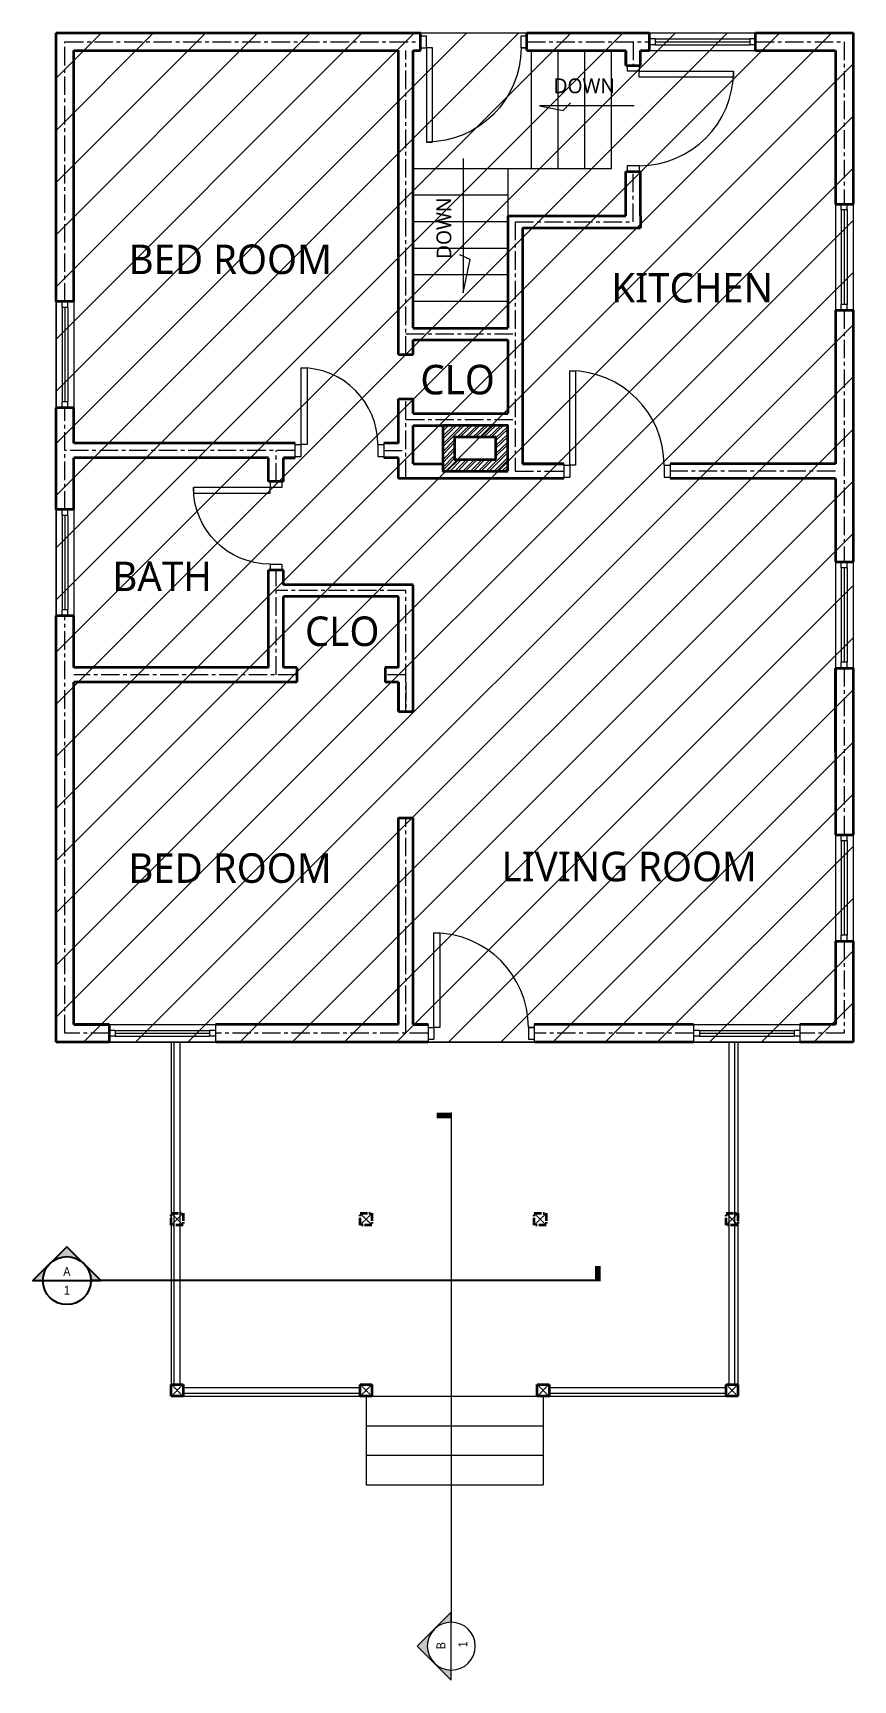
# Model space of a CAD drawing. Header units: inches. Extents: x -562 to 8953, y -6490 to -2066.
# Drawn here: x 6155 to 6433, y -3670 to -3111 of the extents above; entities that cross this region are included whole.
import ezdxf
from ezdxf.enums import TextEntityAlignment as Align

# ---------------------------------------------------------------- set-up
doc = ezdxf.new("R2010")
doc.units = ezdxf.units.IN
doc.header["$MEASUREMENT"] = 0
doc.linetypes.add('CENTER', pattern=[2, 1.25, -0.25, 0.25, -0.25])
for name, color, linetype, lineweight in [('cen', 10, 'CENTER', 9), ('DIM', 1, 'Continuous', 9), ('exsist building view line', 8, 'Continuous', 13), ('wall', 70, 'Continuous', 35), ('wall view line', 70, 'Continuous', 13), ('window', 160, 'Continuous', 13), ('wood', 40, 'Continuous', 9)]:
    doc.layers.add(name, color=color, linetype=linetype, lineweight=lineweight)
doc.layers.add('HA', color=7, linetype='Continuous', lineweight=0, true_color=0x999999)
doc.layers.add('RCP-MRKR', color=2, linetype='Continuous')
doc.styles.add('ARCH-D', font='arch-d.shx', dxfattribs={"width": 0.9})

# ---------------------------------------------------------------- blocks, each defined once
blk = doc.blocks.new('door36')
at = {"layer": 'wood', "color": 252, "true_color": 0x939598}
for p, q in [((2, 5), (2, 37)), ((2, 37), (4, 37)), ((4, 37), (4, 5)), ((0, 6), (0, 0)), ((36, 6), (36, 0)), ((0, 5), (2, 5)), ((0, 5), (2, 5)), ((0, 1), (2, 1)), ((2, 5), (2, 1)), ((4, 5), (2, 5)), ((34, 5), (36, 5)), ((36, 5), (34, 5)), ((34, 5), (34, 1)), ((34, 1), (36, 1))]:
    blk.add_line(p, q, dxfattribs=at)
blk.add_arc((2, 5), 32, 0, 90, dxfattribs=at)
blk = doc.blocks.new('window')
at = {"layer": 'window', "color": 252, "true_color": 0x939598}
for p, q in [((0, 6), (0, 0)), ((0, 6), (36, 6)), ((36, 6), (36, 0)), ((2, 4), (0, 4)), ((2, 2), (0, 2)), ((0, 0), (36, 0)), ((2, 4), (2, 2)), ((2, 4), (34, 4)), ((2, 3), (34, 3)), ((2, 2), (34, 2)), ((34, 4), (34, 2)), ((36, 4), (34, 4)), ((36, 2), (34, 2))]:
    blk.add_line(p, q, dxfattribs=at)
blk = doc.blocks.new('small door')
at = {"layer": 'wood', "color": 252, "true_color": 0x939598}
for p, q in [((2, 4.5), (2, 36.5)), ((2, 36.5), (4, 36.5)), ((4, 36.5), (4, 4.5)), ((0, 5), (0, 0)), ((0, 4.5), (2, 4.5)), ((0, 0.5), (2, 0.5)), ((2, 4.5), (2, 0.5)), ((4, 4.5), (2, 4.5)), ((34, 4.5), (34, 0.5)), ((34, 4.5), (36, 4.5)), ((34, 0.5), (36, 0.5)), ((36, 5), (36, 0))]:
    blk.add_line(p, q, dxfattribs=at)
blk.add_arc((2, 4.5), 32, 0, 90, dxfattribs=at)
blk = doc.blocks.new('ddd')
at = {"layer": 'wood', "color": 252, "true_color": 0x939598}
for p, q in [((2, 4.5), (2, 30.5)), ((2, 30.5), (4, 30.5)), ((4, 30.5), (4, 4.5)), ((0, 0), (0, 5)), ((0, 4.5), (2, 4.5)), ((0, 0.5), (2, 0.5)), ((2, 0.5), (2, 4.5)), ((4, 4.5), (2, 4.5)), ((28, 4.5), (28, 0.5)), ((28, 4.5), (30, 4.5)), ((28, 0.5), (30, 0.5)), ((30, 5), (30, 0))]:
    blk.add_line(p, q, dxfattribs=at)
blk.add_arc((2, 4.5), 26, 0, 90, dxfattribs=at)
blk = doc.blocks.new('4X9 POST')
at = {"layer": 'cen', "ltscale": 0.5}
for p, q in [((2, 2), (-2, -2)), ((-2, 2), (2, -2))]:
    blk.add_line(p, q, dxfattribs=at)
at = {"layer": 'wall', "color": 2, "linetype": 'CENTER', "ltscale": 2}
for p, q in [((-2, -2), (-2, 2)), ((-2, 2), (2, 2)), ((2, 2), (2, -2)), ((2, -2), (-2, -2))]:
    blk.add_line(p, q, dxfattribs=at)
blk = doc.blocks.new('Anno_Arrow_A2')
at = {"linetype": 'ByBlock', "lineweight": -2}
h = blk.add_hatch(color=0, dxfattribs=at)
h.paths.add_polyline_path([(-1.77, 1.77), (-3.54, 0), (-2.5, 0, -0.198912)])
h.paths.add_polyline_path([(0, 3.54), (-1.77, 1.77, -0.414214), (1.77, 1.77)])
h.paths.add_polyline_path([(2.37, 1.16), (2.25, 1.1, -0.114349), (2.5, 0), (3.54, 0)])
h.paths.add_polyline_path([(1.77, 1.77, -0.082683), (2.25, 1.1), (2.37, 1.16)])
at = {"color": 0, "linetype": 'ByBlock', "lineweight": -2}
blk.add_lwpolyline([(-2.5, 0), (-3.54, 0), (0, 3.54), (3.54, 0), (2.5, 0)], dxfattribs=at)
blk = doc.blocks.new('*U257')
at = {"color": 3}
blk.add_line((-5.65, 0), (-0.254, 0), dxfattribs=at)
at = {"color": 7, "linetype": 'ByBlock', "lineweight": -2}
blk.add_line((0.254, 0), (-0.254, 0), dxfattribs=at)
at = {"color": 3, "const_width": 0.06}
blk.add_lwpolyline([(-5.621, -0.154), (-5.621, -0.002)], dxfattribs=at)
at = {"color": 4, "linetype": 'ByBlock', "lineweight": -2}
blk.add_circle((0, 0), 0.254, dxfattribs=at)
at = {"color": 3, "xscale": -0.10155603173625, "yscale": 0.10155603173625, "zscale": 0.10155603173625, "rotation": 180}
blk.add_blockref('Anno_Arrow_A2', (0, 0), dxfattribs=at)
at = {"color": 0, "linetype": 'ByBlock', "lineweight": -2, "style": 'ARCH-D', "width": 0.9}
blk.add_attdef('#', text='', height=0.0938, dxfattribs=at).set_placement((0, 0.055), align=Align.CENTER)
blk.add_attdef('SHT', text='', height=0.0938, dxfattribs=at).set_placement((0, -0.051), align=Align.TOP_CENTER)
blk = doc.blocks.new('rrr')
at = {"color": 7, "linetype": 'ByBlock', "lineweight": -2}
blk.add_line((34.92, 91.62), (34.92, 75.37), dxfattribs=at)
at = {"color": 3}
blk.add_line((34.92, -97.32), (34.92, 75.37), dxfattribs=at)
at = {"color": 3, "const_width": 1.92}
blk.add_lwpolyline([(30, -96.37), (34.87, -96.37)], dxfattribs=at)
at = {"color": 4, "linetype": 'ByBlock', "lineweight": -2}
blk.add_circle((34.92, 83.5), 8.12, dxfattribs=at)
at = {"color": 3, "xscale": 3.24979301556, "yscale": 3.24979301556, "zscale": 3.24979301556, "rotation": 90}
blk.add_blockref('Anno_Arrow_A2', (34.92, 83.5), dxfattribs=at)
at = {"color": 0, "linetype": 'ByBlock', "lineweight": -2, "style": 'ARCH-D', "width": 0.9}
blk.add_attdef('B', text='', height=3, rotation=90, dxfattribs=at).set_placement((29.91, 83.33), align=Align.TOP_CENTER)
blk.add_attdef('1', text='', height=3, rotation=90, dxfattribs=at).set_placement((40.33, 82.87), align=Align.CENTER)

msp = doc.modelspace()

# ---------------------------------------------------------------- hatches: boundary and pattern name
at = {"layer": 'exsist building view line', "ltscale": 100}
h = msp.add_hatch(dxfattribs=at)
h.set_pattern_fill('ANSI31', color=256)
h.paths.add_polyline_path([(6282.99, -3240.16), (6314.32, -3240.16), (6314.32, -3216.16), (6282.99, -3216.16)], flags=9)
h.paths.add_polyline_path([(6183.5, -3199.39), (6260.74, -3199.39), (6260.74, -3175.4), (6183.5, -3175.4)], flags=9)
h.paths.add_polyline_path([(6177.97, -3306.65), (6217.99, -3306.65), (6217.99, -3282.66), (6177.97, -3282.66)], flags=9)
at = {"layer": 'HA', "ltscale": 100}
h = msp.add_hatch(dxfattribs=at)
h.set_pattern_fill('ANSI31', color=256, scale=100)
h.set_pattern_definition([(45, (-221.075, 0), (-8.838835, 8.838835), [])])
h.paths.add_polyline_path([(6162.73, -3111.43), (6432.73, -3111.43), (6432.73, -3453.43), (6162.73, -3453.43)])
at = {"layer": 'wall view line', "true_color": 0x939598}
h = msp.add_hatch(dxfattribs=at)
h.set_pattern_fill('ANSI32', color=252, scale=5)
h.set_pattern_definition([(45, (24527313.0394, -40408547.1634), (-1.325825214725, 1.325825214725), []), (45, (24527313.9233, -40408547.1634), (-1.325825214725, 1.325825214725), [])])
h.paths.add_polyline_path([(6311.73, -3255.93), (6311.73, -3248.43), (6297.73, -3248.43), (6297.73, -3255.93)], flags=16)
h.paths.add_polyline_path([(6315.73, -3259.93), (6315.73, -3244.43), (6293.73, -3244.43), (6293.73, -3259.93)])

# ---------------------------------------------------------------- linework, layer by layer
at = {"layer": 'cen', "color": 252, "ltscale": 5, "true_color": 0x939598}
for p, q in [((6165.73, -3114.43), (6286.23, -3114.43)), ((6165.73, -3202.43), (6165.73, -3114.43)), ((6322.23, -3114.43), (6363.73, -3114.43)), ((6358.23, -3114.43), (6358.23, -3122.43)), ((6399.73, -3114.43), (6429.73, -3114.43)), ((6429.73, -3114.43), (6429.73, -3169.43)), ((6281.23, -3220.43), (6281.23, -3117.43)), ((6358.23, -3175.43), (6358.23, -3158.43)), ((6318.23, -3175.43), (6318.23, -3259.93)), ((6318.23, -3175.43), (6358.23, -3175.43)), ((6429.73, -3205.43), (6429.73, -3290.68)), ((6281.23, -3213.43), (6318.23, -3213.43)), ((6281.23, -3262.43), (6281.23, -3235.43)), ((6165.73, -3272.93), (6165.73, -3238.43)), ((6281.23, -3242.43), (6318.23, -3242.43)), ((6243.73, -3252.93), (6165.73, -3252.93)), ((6237.23, -3263.43), (6237.23, -3252.93)), ((6273.73, -3252.93), (6281.23, -3252.93)), ((6318.23, -3259.93), (6334.73, -3259.93)), ((6426.73, -3259.93), (6370.73, -3259.93)), ((6237.23, -3328.93), (6237.23, -3293.43)), ((6281.23, -3300.43), (6237.23, -3300.43)), ((6281.23, -3341.43), (6281.23, -3300.43)), ((6165.73, -3450.43), (6165.73, -3308.93)), ((6244.23, -3328.93), (6168.73, -3328.93)), ((6281.23, -3328.93), (6274.23, -3328.93)), ((6281.23, -3331.43), (6281.23, -3341.43)), ((6429.73, -3326.68), (6429.73, -3383.18)), ((6281.23, -3450.43), (6281.23, -3377.43)), ((6429.73, -3419.18), (6429.73, -3450.43)), ((6180.73, -3450.43), (6165.73, -3450.43)), ((6288.73, -3450.43), (6216.73, -3450.43)), ((6378.73, -3450.43), (6324.73, -3450.43)), ((6429.73, -3450.43), (6414.73, -3450.43))]:
    msp.add_line(p, q, dxfattribs=at)
at = {"layer": 'cen', "ltscale": 0.5}
for p, q in [((6269.73, -3511.43), (6265.73, -3515.43)), ((6265.73, -3511.43), (6269.73, -3515.43)), ((6205.73, -3569.43), (6201.73, -3573.43)), ((6201.73, -3569.43), (6205.73, -3573.43)), ((6269.73, -3569.43), (6265.73, -3573.43)), ((6265.73, -3569.43), (6269.73, -3573.43)), ((6329.73, -3569.43), (6325.73, -3573.43)), ((6325.73, -3569.43), (6329.73, -3573.43)), ((6393.73, -3569.43), (6389.73, -3573.43)), ((6389.73, -3569.43), (6393.73, -3573.43))]:
    msp.add_line(p, q, dxfattribs=at)
at = {"layer": 'DIM', "color": 252, "lineweight": 13, "ltscale": 100}
msp.add_lwpolyline([(6162.73, -3111.43), (6432.73, -3111.43), (6432.73, -3453.43), (6162.73, -3453.43)], close=True, dxfattribs=at)
at = {"layer": 'wall', "color": 252, "true_color": 0x939598}
for p, q in [((6162.73, -3111.43), (6286.23, -3111.43)), ((6162.73, -3202.43), (6162.73, -3111.43)), ((6286.23, -3117.43), (6286.23, -3111.43)), ((6322.23, -3111.43), (6363.73, -3111.43)), ((6322.23, -3117.43), (6322.23, -3111.43)), ((6363.73, -3117.43), (6363.73, -3111.43)), ((6399.73, -3111.43), (6432.73, -3111.43)), ((6399.73, -3117.43), (6399.73, -3111.43)), ((6432.73, -3111.43), (6432.73, -3169.43)), ((6168.73, -3117.43), (6278.73, -3117.43)), ((6168.73, -3202.43), (6168.73, -3117.43)), ((6278.73, -3220.43), (6278.73, -3117.43)), ((6283.73, -3117.43), (6286.23, -3117.43)), ((6283.73, -3211.43), (6283.73, -3117.43)), ((6322.23, -3117.43), (6355.73, -3117.43)), ((6355.73, -3122.43), (6355.73, -3117.43)), ((6355.73, -3117.43), (6355.73, -3122.43)), ((6360.73, -3117.43), (6363.73, -3117.43)), ((6360.73, -3122.43), (6360.73, -3117.43)), ((6360.73, -3117.43), (6363.73, -3117.43)), ((6399.73, -3117.43), (6426.73, -3117.43)), ((6426.73, -3117.43), (6426.73, -3169.43)), ((6355.73, -3122.43), (6360.73, -3122.43)), ((6355.73, -3173.43), (6355.73, -3158.43)), ((6355.73, -3158.43), (6360.73, -3158.43)), ((6360.73, -3173.43), (6360.73, -3158.43)), ((6426.73, -3169.43), (6432.73, -3169.43)), ((6315.73, -3173.43), (6315.73, -3211.43)), ((6315.73, -3173.43), (6355.73, -3173.43)), ((6320.73, -3173.43), (6355.73, -3173.43)), ((6360.73, -3173.43), (6360.73, -3177.43)), ((6320.73, -3177.43), (6360.73, -3177.43)), ((6320.73, -3177.43), (6320.73, -3257.43)), ((6168.73, -3202.43), (6162.73, -3202.43)), ((6426.73, -3205.43), (6426.73, -3257.43)), ((6426.73, -3205.43), (6432.73, -3205.43)), ((6432.73, -3205.43), (6432.73, -3290.68)), ((6283.73, -3211.43), (6315.73, -3211.43)), ((6278.73, -3220.43), (6283.73, -3220.43)), ((6283.73, -3220.43), (6283.73, -3215.43)), ((6283.73, -3220.43), (6283.73, -3215.43)), ((6283.73, -3215.43), (6315.73, -3215.43)), ((6315.73, -3215.43), (6315.73, -3240.43)), ((6278.73, -3250.43), (6278.73, -3235.43)), ((6278.73, -3250.43), (6278.73, -3235.43)), ((6278.73, -3235.43), (6283.73, -3235.43)), ((6283.73, -3240.43), (6283.73, -3235.43)), ((6162.73, -3272.93), (6162.73, -3238.43)), ((6168.73, -3238.43), (6162.73, -3238.43)), ((6168.73, -3250.43), (6168.73, -3238.43)), ((6168.73, -3250.43), (6168.73, -3238.43)), ((6283.73, -3240.43), (6315.73, -3240.43)), ((6283.73, -3257.43), (6283.73, -3244.43)), ((6283.73, -3244.43), (6293.73, -3244.43)), ((6243.73, -3250.43), (6168.73, -3250.43)), ((6278.73, -3250.43), (6273.73, -3250.43)), ((6278.73, -3250.43), (6273.73, -3250.43)), ((6234.73, -3255.43), (6168.73, -3255.43)), ((6168.73, -3272.93), (6168.73, -3255.43)), ((6234.73, -3263.43), (6234.73, -3255.43)), ((6243.73, -3255.43), (6239.73, -3255.43)), ((6239.73, -3263.43), (6239.73, -3255.43)), ((6239.73, -3255.43), (6243.73, -3255.43)), ((6239.73, -3255.43), (6243.73, -3255.43)), ((6278.73, -3255.43), (6273.73, -3255.43)), ((6278.73, -3262.43), (6278.73, -3255.43)), ((6283.73, -3257.43), (6293.73, -3257.43)), ((6334.73, -3257.43), (6320.73, -3257.43)), ((6320.73, -3257.43), (6334.73, -3257.43)), ((6426.73, -3257.43), (6370.73, -3257.43)), ((6239.73, -3263.43), (6234.73, -3263.43)), ((6283.73, -3262.43), (6278.73, -3262.43)), ((6334.73, -3262.43), (6283.73, -3262.43)), ((6426.73, -3262.43), (6370.73, -3262.43)), ((6426.73, -3262.43), (6426.73, -3290.68)), ((6168.73, -3272.93), (6162.73, -3272.93)), ((6426.73, -3290.68), (6432.73, -3290.68)), ((6234.73, -3326.43), (6234.73, -3293.43)), ((6239.73, -3293.43), (6234.73, -3293.43)), ((6239.73, -3298.43), (6239.73, -3293.43)), ((6239.73, -3298.43), (6239.73, -3293.43)), ((6278.73, -3298.43), (6239.73, -3298.43)), ((6283.73, -3298.43), (6278.73, -3298.43)), ((6283.73, -3341.43), (6283.73, -3298.43)), ((6239.73, -3326.43), (6239.73, -3302.43)), ((6278.73, -3302.43), (6239.73, -3302.43)), ((6278.73, -3326.43), (6278.73, -3302.43)), ((6162.73, -3453.43), (6162.73, -3308.93)), ((6168.73, -3308.93), (6162.73, -3308.93)), ((6168.73, -3326.43), (6168.73, -3308.93)), ((6234.73, -3326.43), (6168.73, -3326.43)), ((6244.23, -3326.43), (6239.73, -3326.43)), ((6244.23, -3326.43), (6244.23, -3331.43)), ((6278.73, -3326.43), (6274.23, -3326.43)), ((6274.23, -3326.43), (6274.23, -3331.43)), ((6244.23, -3331.43), (6168.73, -3331.43)), ((6168.73, -3447.43), (6168.73, -3331.43)), ((6278.73, -3331.43), (6274.23, -3331.43)), ((6278.73, -3341.43), (6278.73, -3331.43)), ((6278.73, -3331.43), (6278.73, -3341.43)), ((6426.73, -3326.68), (6426.73, -3383.18)), ((6426.73, -3354.93), (6426.73, -3326.68)), ((6426.73, -3326.68), (6432.73, -3326.68)), ((6432.73, -3326.68), (6432.73, -3383.18)), ((6168.73, -3338.43), (6168.73, -3337.43)), ((6278.73, -3338.43), (6278.73, -3337.43)), ((6278.73, -3341.43), (6283.73, -3341.43)), ((6278.73, -3447.43), (6278.73, -3377.43)), ((6278.73, -3377.43), (6283.73, -3377.43)), ((6283.73, -3447.43), (6283.73, -3377.43)), ((6426.73, -3383.18), (6432.73, -3383.18)), ((6426.73, -3419.18), (6426.73, -3447.43)), ((6426.73, -3419.18), (6432.73, -3419.18)), ((6432.73, -3419.18), (6432.73, -3453.43)), ((6180.73, -3447.43), (6168.73, -3447.43)), ((6168.73, -3447.43), (6180.73, -3447.43)), ((6180.73, -3447.43), (6180.73, -3453.43)), ((6278.73, -3447.43), (6216.73, -3447.43)), ((6288.73, -3447.43), (6283.73, -3447.43)), ((6283.73, -3447.43), (6288.73, -3447.43)), ((6378.73, -3447.43), (6324.73, -3447.43)), ((6426.73, -3447.43), (6414.73, -3447.43)), ((6426.73, -3447.43), (6414.73, -3447.43)), ((6180.73, -3453.43), (6162.73, -3453.43)), ((6288.73, -3453.43), (6216.73, -3453.43)), ((6378.73, -3453.43), (6324.73, -3453.43)), ((6432.73, -3453.43), (6414.73, -3453.43))]:
    msp.add_line(p, q, dxfattribs=at)
at = {"layer": 'wall', "color": 2, "linetype": 'CENTER', "ltscale": 2}
for p, q in [((6265.73, -3515.43), (6265.73, -3511.43)), ((6265.73, -3511.43), (6269.73, -3511.43)), ((6269.73, -3515.43), (6265.73, -3515.43)), ((6269.73, -3511.43), (6269.73, -3515.43))]:
    msp.add_line(p, q, dxfattribs=at)
at = {"layer": 'wall', "color": 2, "ltscale": 2}
for p, q in [((6201.73, -3573.43), (6201.73, -3569.43)), ((6201.73, -3569.43), (6205.73, -3569.43)), ((6205.73, -3569.43), (6205.73, -3573.43)), ((6265.73, -3573.43), (6265.73, -3569.43)), ((6265.73, -3569.43), (6269.73, -3569.43)), ((6269.73, -3569.43), (6269.73, -3573.43)), ((6325.73, -3573.43), (6325.73, -3569.43)), ((6325.73, -3569.43), (6329.73, -3569.43)), ((6329.73, -3569.43), (6329.73, -3573.43)), ((6389.73, -3573.43), (6389.73, -3569.43)), ((6389.73, -3569.43), (6393.73, -3569.43)), ((6393.73, -3569.43), (6393.73, -3573.43)), ((6205.73, -3573.43), (6201.73, -3573.43)), ((6269.73, -3573.43), (6265.73, -3573.43)), ((6329.73, -3573.43), (6325.73, -3573.43)), ((6393.73, -3573.43), (6389.73, -3573.43))]:
    msp.add_line(p, q, dxfattribs=at)
at = {"layer": 'wall', "color": 252, "true_color": 0x939598}
for points in [[(6315.73, -3259.93), (6315.73, -3244.43), (6293.73, -3244.43), (6293.73, -3259.93)], [(6311.73, -3255.93), (6311.73, -3248.43), (6297.73, -3248.43), (6297.73, -3255.93)]]:
    msp.add_lwpolyline(points, close=True, dxfattribs=at)
at = {"layer": 'wall view line', "color": 252, "true_color": 0x939598}
for p, q in [((6283.73, -3117.43), (6286.23, -3117.43)), ((6323.73, -3117.43), (6323.73, -3157.43)), ((6332.73, -3117.43), (6332.73, -3157.43)), ((6341.73, -3117.43), (6341.73, -3157.43)), ((6355.73, -3117.43), (6350.73, -3117.43)), ((6350.73, -3117.43), (6350.73, -3157.43)), ((6358.54, -3136.16), (6326.54, -3136.16)), ((6326.54, -3136.16), (6334.54, -3137.66)), ((6334.54, -3137.66), (6337.04, -3135.16)), ((6315.73, -3157.43), (6283.73, -3157.43)), ((6300.65, -3154), (6300.65, -3199.51)), ((6350.73, -3157.43), (6315.73, -3157.43)), ((6315.73, -3157.43), (6315.73, -3173.43)), ((6315.73, -3166.43), (6283.73, -3166.43)), ((6315.73, -3175.43), (6283.73, -3175.43)), ((6315.73, -3184.43), (6283.73, -3184.43)), ((6303.04, -3188.16), (6299.54, -3186.66)), ((6300.65, -3199.51), (6303.04, -3188.16)), ((6315.73, -3193.43), (6283.73, -3193.43)), ((6315.73, -3202.43), (6283.73, -3202.43)), ((6283.73, -3235.43), (6283.73, -3240.43)), ((6162.73, -3453.43), (6432.73, -3453.43)), ((6297.73, -3453.43), (6297.73, -3453.43))]:
    msp.add_line(p, q, dxfattribs=at)
at = {"layer": 'wall view line'}
for p, q in [((6201.73, -3453.43), (6201.73, -3573.43)), ((6393.73, -3453.43), (6393.73, -3573.43)), ((6201.73, -3573.43), (6393.73, -3573.43)), ((6267.73, -3573.43), (6267.73, -3603.43)), ((6327.73, -3573.43), (6327.73, -3603.43)), ((6267.73, -3583.43), (6327.73, -3583.43)), ((6267.73, -3593.43), (6327.73, -3593.43)), ((6267.73, -3603.43), (6327.73, -3603.43))]:
    msp.add_line(p, q, dxfattribs=at)
at = {"layer": 'wood', "color": 2}
for p, q in [((6202.73, -3569.43), (6202.73, -3453.43)), ((6204.73, -3569.43), (6204.73, -3453.43)), ((6390.73, -3569.43), (6390.73, -3453.43)), ((6392.73, -3569.43), (6392.73, -3453.43)), ((6205.73, -3570.43), (6265.73, -3570.43)), ((6329.73, -3570.43), (6389.73, -3570.43)), ((6205.73, -3572.43), (6265.73, -3572.43)), ((6329.73, -3572.43), (6389.73, -3572.43))]:
    msp.add_line(p, q, dxfattribs=at)

# ---------------------------------------------------------------- block references
at = {"layer": 'RCP-MRKR'}
ref = msp.add_blockref('*U257', (6166.36, -3534.24), dxfattribs=dict(at, xscale=32, yscale=32, zscale=32, rotation=180))
ref.add_attrib('#', '1', dxfattribs={"layer": '0', "color": 0, "linetype": 'ByBlock', "lineweight": -2, "height": 3, "style": 'ARCH-D', "width": 0.9}).set_placement((6166.36, -3539), align=Align.CENTER)
ref.add_attrib('SHT', 'A', dxfattribs={"layer": '0', "color": 0, "linetype": 'ByBlock', "lineweight": -2, "height": 3, "style": 'ARCH-D', "width": 0.9}).set_placement((6166.36, -3529.62), align=Align.TOP_CENTER)
at = {"layer": 'wall', "color": 252, "true_color": 0x939598, "xscale": -1, "rotation": 90}
msp.add_blockref('ddd', (6239.73, -3263.43), dxfattribs=at)
at = {"layer": 'wall view line', "color": 252, "true_color": 0x939598}
for name, p in [('window', (6363.73, -3117.43)), ('ddd', (6243.73, -3255.43)), ('small door', (6334.73, -3262.43)), ('window', (6180.73, -3453.43)), ('window', (6378.73, -3453.43))]:
    msp.add_blockref(name, p, dxfattribs=at)
at = {"layer": 'wall view line', "color": 252, "true_color": 0x939598, "rotation": 270}
for name, p in [('small door', (6355.73, -3122.43)), ('window', (6426.73, -3169.43)), ('window', (6162.73, -3202.43)), ('window', (6162.73, -3272.93)), ('window', (6426.73, -3290.68)), ('window', (6426.73, -3383.18))]:
    msp.add_blockref(name, p, dxfattribs=at)
at = {"layer": 'wall view line'}
for p in [(6203.73, -3513.43), (6326.73, -3513.43), (6391.73, -3513.43)]:
    msp.add_blockref('4X9 POST', p, dxfattribs=at)
at = {"layer": 'wood', "color": 252, "true_color": 0x939598, "xscale": -1, "rotation": 180}
msp.add_blockref('door36', (6286.23, -3111.43), dxfattribs=at)
at = {"layer": 'wood', "color": 252, "true_color": 0x939598}
msp.add_blockref('door36', (6288.73, -3453.43), dxfattribs=at)
at = {"layer": 'wood', "color": 255}
ref = msp.add_blockref('rrr', (6261.69, -3574.61), dxfattribs=dict(at, xscale=-1, rotation=180))
ref.add_attrib('B', 'B', dxfattribs={"layer": '0', "color": 0, "linetype": 'ByBlock', "lineweight": -2, "height": 3, "rotation": 90, "style": 'ARCH-D', "width": 0.9}).set_placement((6291.6, -3657.94), align=Align.TOP_CENTER)
ref.add_attrib('1', '1', dxfattribs={"layer": '0', "color": 0, "linetype": 'ByBlock', "lineweight": -2, "height": 3, "rotation": 90, "style": 'ARCH-D', "width": 0.9}).set_placement((6302.02, -3657.48), align=Align.CENTER)

# ---------------------------------------------------------------- texts
at = {"color": 252, "true_color": 0x939598, "attachment_point": 1}
for s, width, insert, char_height in [('{\\fYu Gothic UI|b0|i0|c128|p34;DOWN}', 48.5081, (6331.24, -3126.85), 5), ('{\\fYu Gothic UI|b0|i0|c128|p34;BED ROOM}', 77.8826, (6187.31, -3183.14), 10), ('{\\fYu Gothic UI|b0|i0|c128|p34;KITCHEN}', 56.1782, (6350.83, -3192.77), 10), ('{\\fYu Gothic UI|b0|i0|c128|p34;CLO}', 48.5081, (6286.14, -3223.91), 10), ('{\\fYu Gothic UI|b0|i0|c128|p34;BATH}', 34.6296, (6181.78, -3290.57), 10), ('{\\fYu Gothic UI|b0|i0|c128|p34;CLO}', 48.5081, (6247.05, -3309.19), 10), ('{\\fYu Gothic UI|b0|i0|c128|p34;BED ROOM}', 77.8826, (6187.21, -3389.44), 10), ('{\\fYu Gothic UI|b0|i0|c128|p34;LIVING ROOM}', 94.7034, (6313.64, -3388.9), 10)]:
    msp.add_mtext_dynamic_manual_height_columns(s, width=width, gutter_width=1, heights=[0], dxfattribs=dict(at, insert=insert, char_height=char_height))
at = {"color": 252, "true_color": 0x939598, "insert": (6291.64, -3188.05), "char_height": 5, "attachment_point": 1, "rotation": 90.2388}
msp.add_mtext_dynamic_manual_height_columns('{\\fYu Gothic UI|b0|i0|c128|p34;DOWN}', width=22.5335, gutter_width=1, heights=[0], dxfattribs=at)

doc.saveas('drawing.dxf')
